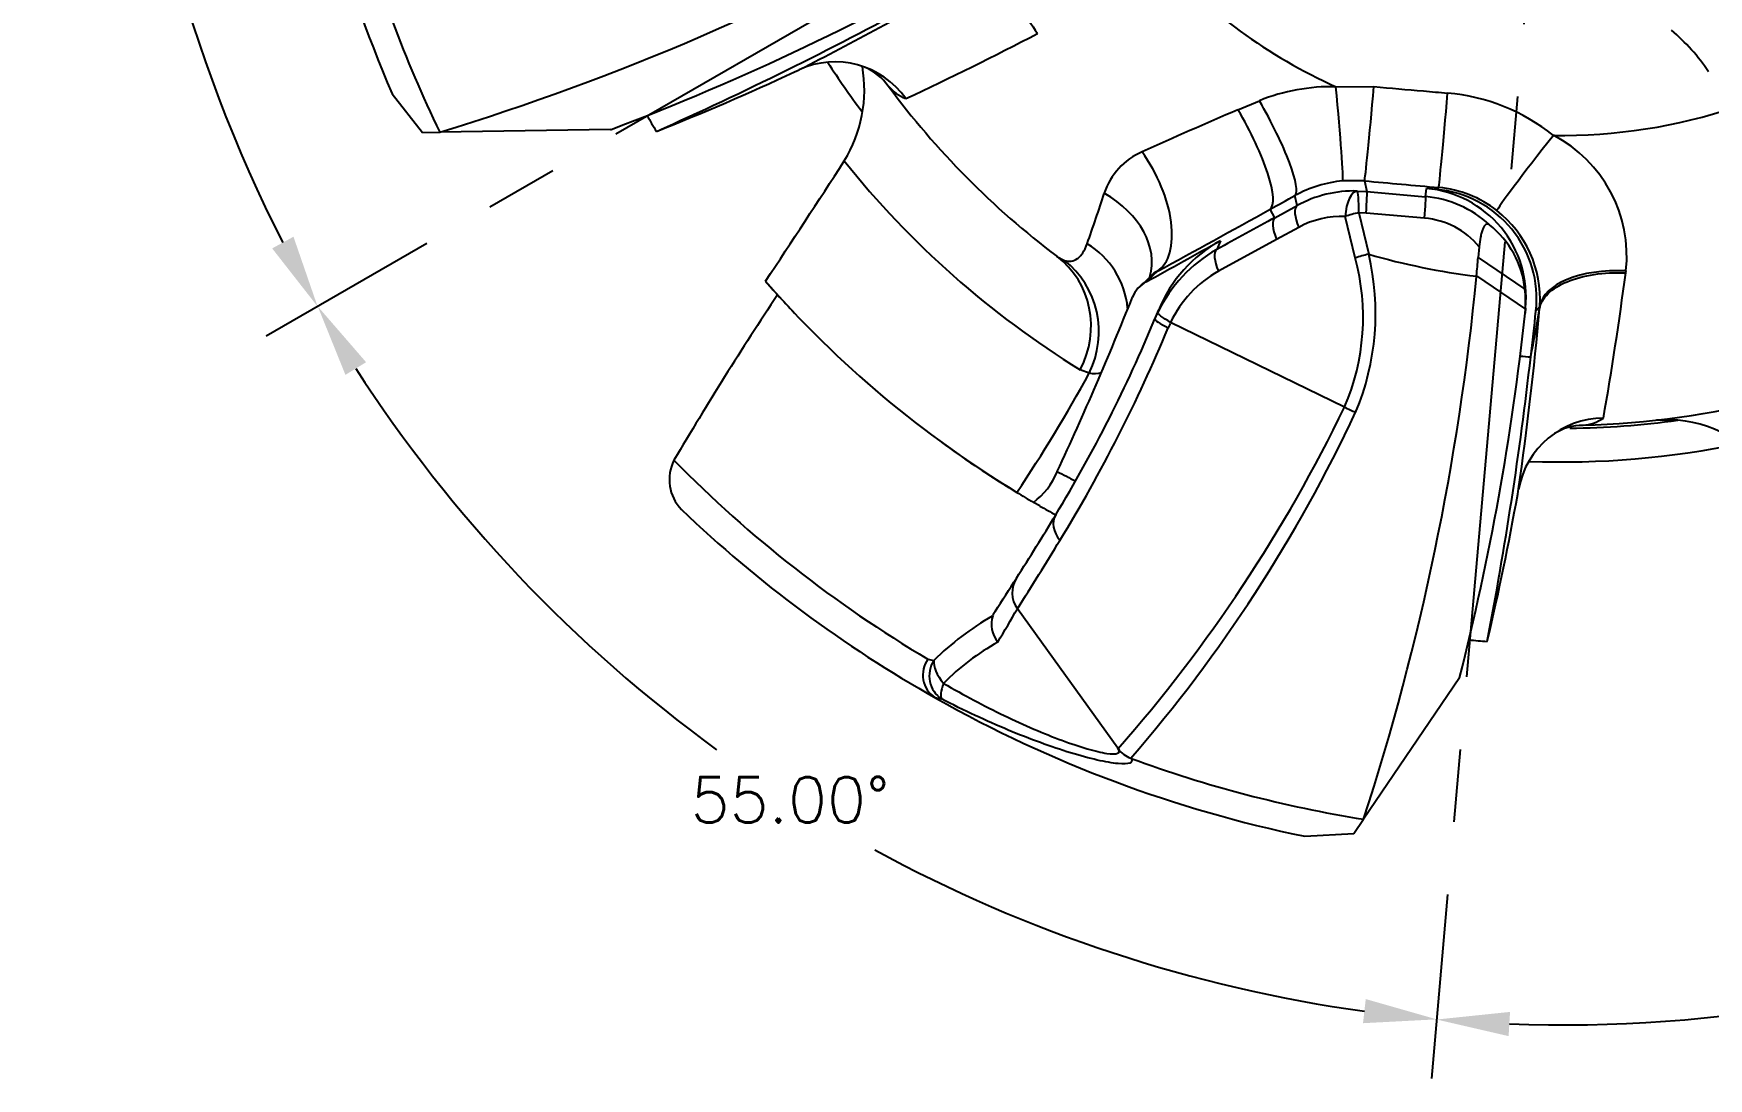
# Model space of a CAD drawing. Extents: x 25.7 to 47.7, y -20.7 to -3.7.
# Drawn here: x 41.742 to 44.619, y -17.812 to -16.017 of the extents above; entities that cross this region are included whole.
import ezdxf

# ---------------------------------------------------------------- set-up
doc = ezdxf.new("R2010")
doc.units = 0
doc.header["$MEASUREMENT"] = 0
doc.header["$PDMODE"] = 3
doc.linetypes.add('CENTER2', pattern=[1.125, 0.75, -0.125, 0.125, -0.125])
doc.layers.get('Defpoints').update_dxf_attribs({"color": 10, "linetype": 'CONTINUOUS'})
for name, color, linetype in [('CLine', 5, 'CENTER2'), ('Default', 7, 'CONTINUOUS'), ('Dims', 4, 'CONTINUOUS'), ('ODG-42482R2', 7, 'CONTINUOUS')]:
    doc.layers.add(name, color=color, linetype=linetype)
doc.styles.add('RomanS', font='romans')
doc.dimstyles.get("Standard").update_dxf_attribs({"dimtxt": 0.078125, "dimasz": 0.125, "dimexe": 0.046875, "dimexo": 0.046875, "dimgap": 0.046875, "dimtad": 0, "dimtih": 1, "dimtoh": 1, "dimdec": 4, "dimzin": 4, "dimdsep": 46, "dimtxsty": 'RomanS', "dimcen": 0.09375, "dimclre": 9, "dimazin": 1, "dimtfac": 1, "dimtdec": 4, "dimtofl": 0, "dimtmove": 0, "dimatfit": 1, "dimfxl": 1, "dimtolj": 1, "dimtzin": 0, "dimarcsym": 0})

# ---------------------------------------------------------------- blocks, each defined once
blk = doc.blocks.new('*D116')
at = {"layer": 'Defpoints', "color": 0, "linetype": 'ByBlock', "transparency": 16777216}
for p in [(42.142, -13.9689), (41.9373, -14.8248), (44.3662, -15.253), (44.3662, -15.253), (42.142, -16.5371)]:
    blk.add_point(p, dxfattribs=at)
at = {"layer": 'Dims', "color": 0, "linetype": 'ByBlock', "lineweight": -2, "transparency": 16777216}
for start, end in [(152.9042, 178.0031), (181.9969, 207.0958)]:
    blk.add_arc((44.3662, -15.253), 2.4663, start, end, dxfattribs=at)
at = {"layer": 'Dims', "color": 0, "linetype": 'ByBlock', "transparency": 16777216}
for points in [[(42.1523, -14.1197), (42.1889, -14.1397), (42.2303, -14.0199)], [(42.1889, -16.3664), (42.1523, -16.3864), (42.2303, -16.4862)]]:
    blk.add_solid(points, dxfattribs=at)
at = {"layer": 'Dims', "color": 0, "linetype": 'ByBlock', "transparency": 16777216, "insert": (41.8999, -15.253), "char_height": 0.07812, "attachment_point": 5, "style": 'RomanS'}
blk.add_mtext('\\A1;60.00°', dxfattribs=at)
blk = doc.blocks.new('*D117')
at = {"layer": 'Defpoints', "color": 0, "linetype": 'ByBlock', "transparency": 16777216}
for p in [(44.3662, -15.253), (44.3667, -15.2542), (42.142, -16.5371), (42.727, -17.0953), (44.1429, -17.8115)]:
    blk.add_point(p, dxfattribs=at)
at = {"layer": 'Dims', "color": 0, "linetype": 'ByBlock', "lineweight": -2, "transparency": 16777216}
for start, end in [(212.9038, 233.9547), (241.4297, 262.0962)]:
    blk.add_arc((44.3668, -15.2527), 2.4667, start, end, dxfattribs=at)
at = {"layer": 'Dims', "color": 0, "linetype": 'ByBlock', "transparency": 16777216}
for points in [[(42.2781, -16.6035), (42.3136, -16.5818), (42.2306, -16.486)], [(44.03, -17.6752), (44.0253, -17.7166), (44.1518, -17.71)]]:
    blk.add_solid(points, dxfattribs=at)
at = {"layer": 'Dims', "color": 0, "linetype": 'ByBlock', "transparency": 16777216, "insert": (43.0415, -17.333), "char_height": 0.07812, "attachment_point": 5, "style": 'RomanS'}
blk.add_mtext('\\A1;55.00°', dxfattribs=at)
blk = doc.blocks.new('*D118')
at = {"layer": 'Defpoints', "color": 0, "linetype": 'ByBlock', "transparency": 16777216}
for p in [(44.3667, -15.2542), (44.3667, -15.2542), (46.5899, -16.5378), (45.0738, -17.6161), (44.1429, -17.8115)]:
    blk.add_point(p, dxfattribs=at)
at = {"layer": 'Dims', "color": 0, "linetype": 'ByBlock', "lineweight": -2, "transparency": 16777216}
for start, end in [(301.5533, 327.0947), (267.9053, 292.7993)]:
    blk.add_arc((44.3667, -15.2542), 2.4654, start, end, dxfattribs=at)
at = {"layer": 'Dims', "color": 0, "linetype": 'ByBlock', "transparency": 16777216}
for points in [[(46.4188, -16.5827), (46.4544, -16.6044), (46.5018, -16.4869)], [(44.2753, -17.7388), (44.2778, -17.6972), (44.1518, -17.7103)]]:
    blk.add_solid(points, dxfattribs=at)
at = {"layer": 'Dims', "color": 0, "linetype": 'ByBlock', "transparency": 16777216, "insert": (45.5051, -17.4411), "char_height": 0.07812, "attachment_point": 5, "style": 'RomanS'}
blk.add_mtext('\\A1;65.00°', dxfattribs=at)
blk = doc.blocks.new('*D119')
at = {"layer": 'Defpoints', "color": 0, "linetype": 'ByBlock', "transparency": 16777216}
for p in [(46.6943, -14.1688), (44.3667, -15.2542), (44.3667, -15.2542), (46.7813, -15.7528), (46.5899, -16.5378)]:
    blk.add_point(p, dxfattribs=at)
at = {"layer": 'Dims', "color": 0, "linetype": 'ByBlock', "lineweight": -2, "transparency": 16777216}
for start, end in [(359.4979, 22.0949), (332.9051, 355.4991)]:
    blk.add_arc((44.3667, -15.2542), 2.4655, start, end, dxfattribs=at)
at = {"layer": 'Dims', "color": 0, "linetype": 'ByBlock', "transparency": 16777216}
for points in [[(46.6321, -14.3351), (46.6702, -14.3185), (46.6012, -14.2122)], [(46.5799, -16.3871), (46.5433, -16.3672), (46.5019, -16.487)]]:
    blk.add_solid(points, dxfattribs=at)
at = {"layer": 'Dims', "color": 0, "linetype": 'ByBlock', "transparency": 16777216, "insert": (46.8299, -15.3618), "char_height": 0.07812, "attachment_point": 5, "style": 'RomanS'}
blk.add_mtext('\\A1;55.00°', dxfattribs=at)
blk = doc.blocks.new('SE')
at = {"layer": 'ODG-42482R2', "color": 7, "linetype": 'Continuous'}
for p, q in [((6.8082, 5.3781), (6.8164, 5.3819)), ((6.8164, 5.3819), (6.8166, 5.382)), ((7.7381, 5.3527), (7.8034, 5.3529)), ((6.1175, 5.3406), (6.1696, 5.2742)), ((7.5698, 5.313), (7.6066, 5.3287)), ((6.1696, 5.2742), (6.1992, 5.2746)), ((6.4927, 5.279), (6.1992, 5.2746)), ((7.7871, 5.191), (7.7498, 5.191)), ((7.7871, 5.191), (7.791, 5.1728)), ((7.8921, 5.1639), (7.8936, 5.178)), ((7.9108, 5.1765), (7.8936, 5.178)), ((7.6333, 5.1278), (7.6714, 5.1486)), ((7.6714, 5.1486), (7.6676, 5.1658)), ((7.7747, 5.1736), (7.791, 5.1728)), ((7.791, 5.1728), (7.8921, 5.1639)), ((7.6333, 5.1278), (7.6251, 5.1423)), ((7.7711, 5.0588), (7.7539, 5.1301)), ((7.7899, 5.1358), (7.7774, 5.1364)), ((7.7774, 5.1364), (7.7943, 5.0652)), ((7.8902, 5.1272), (7.7899, 5.1358)), ((7.6741, 5.1112), (7.6361, 5.0904)), ((7.5398, 5.0884), (7.5334, 5.0731)), ((7.6361, 5.0904), (7.5363, 5.0358)), ((7.984, 5.0779), (7.9824, 5.0594)), ((7.2589, 5.0615), (7.272, 5.0546)), ((7.9824, 5.0594), (8.0626, 5.0051)), ((8.236, 5.0366), (8.2355, 5.033)), ((7.9795, 5.028), (8.0633, 4.9706)), ((7.9795, 5.028), (7.9795, 5.0272)), ((8.0877, 4.9715), (8.0881, 4.976)), ((7.4273, 4.9539), (7.4339, 4.9699)), ((7.4273, 4.9539), (7.4322, 4.9649)), ((7.753, 4.8028), (7.4542, 4.9482)), ((7.4542, 4.9482), (7.4542, 4.9482)), ((8.0636, 4.9727), (8.0627, 4.9639)), ((8.0627, 4.9639), (8.0633, 4.9706)), ((7.3144, 4.8611), (7.2987, 4.8668)), ((7.753, 4.8028), (7.753, 4.8028)), ((8.3252, 4.7803), (8.2882, 4.7802)), ((7.2594, 4.6916), (7.2597, 4.6922)), ((8.0501, 4.6531), (8.0517, 4.6621)), ((8.0517, 4.6621), (8.0517, 4.6623)), ((7.2296, 4.6329), (7.2186, 4.6391)), ((7.1476, 4.444), (7.1489, 4.4446)), ((7.3635, 4.2169), (7.1911, 4.4566)), ((7.9504, 4.3379), (7.7856, 4.095)), ((7.0496, 4.3039), (7.0513, 4.3029)), ((7.3635, 4.2169), (7.3639, 4.2163)), ((7.3639, 4.2163), (7.3639, 4.2163)), ((7.3858, 4.1997), (7.3862, 4.1996)), ((7.769, 4.0705), (7.7856, 4.095)), ((7.6847, 4.0659), (7.769, 4.0705))]:
    blk.add_line(p, q, dxfattribs=at)
for centre, radius, start, end in [((8.1254, 6.2085), 2.1875, 185.5917, 203.3756), ((8.1254, 6.2085), 2.1406, 194.7982, 205.8661), ((4.9092, 9.4828), 4.4015, 287.0431, 299.4615), ((4.8967, 9.4864), 4.5, 290.7727, 300), ((8.1254, 6.2085), 0.9394, 222.3964, 245.6511), ((3.9556, 11.0105), 6.3139, 296.94482, 299.76926), ((3.877, 11.2824), 6.5831, 294.15907, 298.46034), ((4.5143, 10.6494), 5.8692, 295.05139, 297.51485), ((8.0909, 5.1854), 0.3459, 33.934, 49.7882), ((6.878, 5.2467), 0.1486, 35.1967, 114.5091), ((8.1254, 6.2085), 1.5, 212.8763, 216.7749), ((6.6948, 5.3476), 0.2336, 328.4424, 9.7838), ((6.8945, 5.3021), 0.0909, 34.694, 67.2463), ((8.1254, 6.2085), 1.4375, 216.4688, 232.9291), ((7.0235, 5.3972), 0.0691, 218.5814, 249.6898), ((7.7305, 5.0217), 0.331, 88.6751, 111.979), ((7.9, 5.0036), 0.3395, 51.4834, 84.9638), ((8.1254, 6.2085), 1.8125, 209.9653, 210.965), ((12.1878, -5.4345), 11.6977, 113.25193, 114.13213), ((8.1254, 6.2085), 0.9394, 269.149, 288.5398), ((8.003, 5.0615), 0.2344, 353.9073, 62.4214), ((7.4512, 5.1336), 0.1167, 113.1787, 161.9541), ((-8.9547, 15.4643), 18.8683, 326.38619, 327.13524), ((8.1243, 6.2073), 1.5743, 218.5908, 238.3725), ((7.769, 4.9817), 0.2102, 95.2528, 118.841), ((16.1573, 97.9538), 93.1396, 264.844045, 264.922792), ((7.8773, 4.9914), 0.1873, 354.2542, 84.9928), ((7.8648, 5.2357), 0.075, 307.8229, 311.5991), ((7.8982, 4.9919), 0.1884, 51.8514, 85.0069), ((4.5458, 6.0712), 2.9363, 340.3348, 342.1197), ((-0.7549, 20.2883), 17.3097, 298.95492, 299.11568), ((7.7692, 4.9702), 0.2035, 88.4381, 118.737), ((7.8758, 4.9784), 0.1863, 47.44, 84.9598), ((7.8939, 4.9884), 0.1888, 353.6792, 84.8606), ((-6.6324, 30.8818), 29.4245, 298.55264, 298.98272), ((20.137, -17.8213), 26.1344, 118.58335, 118.83309), ((7.7488, 4.9736), 0.1566, 88.1329, 118.5025), ((7.8781, 4.9903), 0.1374, 39.5954, 84.9828), ((7.8956, 4.9882), 0.1929, 356.3695, 51.9305), ((7.9002, 4.9877), 0.1633, 6.1206, 51.5383), ((7.2364, 4.9592), 0.1446, 5.2334, 59.0247), ((-32.903, 77.9715), 83.3521, 298.925672, 299.02587), ((7.651, 4.8618), 0.2419, 119.0834, 154.7513), ((7.655, 4.8788), 0.2392, 118.8096, 157.6082), ((7.3672, 4.9638), 0.439, 337.199, 13.3477), ((8.1254, 6.2085), 1.1903, 253.8493, 262.9566), ((7.1534, 5.3105), 0.3908, 311.4756, 315.3671), ((7.4426, 5.0087), 0.0294, 112.1419, 138.7287), ((7.6308, 4.865), 0.1952, 118.9515, 154.7741), ((7.3961, 4.9568), 0.3886, 336.6625, 15.213), ((3.6181, 5.4413), 4.3809, 354.5865, 354.9996), ((2.5169, 5.7822), 5.7675, 350.02968, 352.53658), ((8.1257, 6.2068), 1.8111, 220.9853, 221.9743), ((8.1401, 6.2246), 1.8336, 221.111, 238.7964), ((7.4372, 4.9718), 0.0523, 118.5666, 157.8951), ((7.2228, 5.2157), 0.2725, 311.1178, 316.5206), ((3.6027, 5.4511), 4.3973, 342.0371, 354.4675), ((7.8798, 4.9839), 0.184, 355.8457, 6.6137), ((12.1392, 1.443), 6.4304, 146.46342, 149.45054), ((8.1439, 6.2293), 1.8396, 222.1165, 223.4489), ((1.8274, 7.2138), 5.989, 335.09925, 338.21871), ((7.992, 5.0452), 0.1184, 319.093, 324.2547), ((5.1185, 5.9128), 2.5, 328.798, 337.447), ((7.659, 4.8518), 0.2263, 154.7861, 157.4077), ((3.5884, 5.4438), 4.5, 345.7727, 353.8772), ((1.8735, 5.5385), 6.2401, 351.9281, 354.78598), ((6.2061, 5.2752), 1.906, 348.3054, 350.8291), ((-34.5021, 9.7926), 42.8561, 353.42968, 353.53563), ((4.9794, 5.9675), 2.6763, 328.6188, 337.3926), ((8.1254, 6.2085), 1.4375, 271.4688, 297.9291), ((8.6024, 11.9239), 7.055, 265.54311, 265.69235), ((5.1133, 6.0565), 2.5048, 326.0117, 331.4929), ((1.5323, 5.6387), 6.5831, 349.15907, 353.46034), ((5.4098, 5.9349), 2.6023, 318.6694, 334.2133), ((5.4428, 5.8852), 2.5721, 319.0591, 334.8913), ((7.9133, 5.1115), 0.3478, 242.5426, 246.0005), ((8.1978, 4.635), 0.1486, 90.1967, 169.5091), ((8.1254, 6.2085), 1.4421, 270.5616, 277.9652), ((8.1579, 4.8405), 0.0691, 273.5814, 304.6898), ((8.3011, 4.548), 0.2336, 33.4424, 84.0585), ((8.1619, 4.6803), 0.0909, 89.7083, 122.2499), ((8.1439, 6.2293), 1.8396, 233.9318, 238.2772), ((8.1254, 6.2085), 1.5, 267.8797, 281.8002), ((6.6674, 4.6782), 0.0739, 153.2727, 223.965), ((8.1253, 6.2084), 2.1362, 224.4888, 239.3855), ((7.1464, 4.7372), 0.1218, 306.3755, 338.0084), ((8.1544, 6.3652), 1.8973, 241.8613, 242.9304), ((8.8809, 7.4248), 3.244, 238.587, 239.1758), ((8.1254, 6.2085), 1.8125, 240.3792, 241.3678), ((8.1254, 6.2085), 2.1875, 226.3047, 240.5917), ((2.1248, 7.726), 6, 327.57806, 328.79802), ((1.8613, 7.8594), 6.3234, 327.44317, 328.69619), ((2.1248, 7.726), 6, 326.92945, 327.57806), ((7.2291, 4.4839), 0.0469, 147.5781, 215.7323), ((7.4137, 3.9897), 0.5264, 120.361, 134.0731), ((7.1936, 4.4296), 0.0472, 161.4888, 220.1682), ((7.1881, 4.4282), 0.0425, 146.0868, 157.2926), ((2.8542, 6.9501), 5.0026, 329.3419, 330.103), ((8.1254, 6.2085), 1.8125, 264.9653, 265.965), ((7.3579, 4.038), 0.413, 119.0237, 135.3204), ((7.0758, 4.3429), 0.047, 144.7278, 235.9805), ((7.4362, 6.2894), 1.9604, 258.2652, 258.5645), ((7.436, 6.2833), 2.0168, 258.9517, 259.2799), ((8.1254, 6.2085), 2.1875, 240.5917, 258.3756), ((7.402, 4.2437), 0.0469, 215.7354, 249.7808), ((8.1254, 6.2085), 2.1406, 249.7982, 260.8661)]:
    blk.add_arc(centre, radius, start, end, dxfattribs=at)
for centre, major_axis, ratio, start_param, end_param in [((7.7353, 5.3465), (0.0143, -0.1556), 0.021569, 0.045389, 1.608728), ((7.801, 5.3465), (-0.014, -0.1556), 0.011643, 0.043636, 1.612848), ((7.5906, 5.3016), (0.076, -0.1365), 0.174419, 0.044313, 1.672594), ((7.9284, 5.3351), (-0.0138, -0.1556), 0.005803, 0.043634, 1.614042), ((7.5482, 5.2781), (0.0756, -0.1367), 0.231706, 0.044855, 1.699731), ((8.1114, 5.2624), (-0.0968, -0.1227), 0.026522, 4.67774, 6.223776), ((7.3534, 5.1711), (0.0746, -0.1373), 0.518855, 0.051047, 1.806525), ((7.2706, 5.0775), (-0.146, 0.0556), 0.726262, 3.18871, 4.50415), ((7.6945, 5.1078), (-0.0224, 0.0412), 0.36063, 0.046783, 1.297087), ((7.7743, 5.1267), (0.0015, 0.0469), 0.436962, 0.049565, 1.513203), ((7.7743, 5.1267), (0.0003, 0.0469), 0.066891, 4.920187, 6.238506), ((7.7868, 5.1261), (0.0041, 0.0467), 0.047422, 4.925415, 6.239503), ((7.888, 5.1173), (0.0041, 0.0467), 0.02805, 4.928772, 6.239535), ((7.6564, 5.0871), (-0.0224, 0.0412), 0.360661, 0.046784, 1.297133), ((7.7743, 5.1267), (-0.0456, -0.0109), 0.185945, 4.59941, 5.130328), ((7.5567, 5.0325), (-0.0226, 0.0411), 0.359588, 0.046763, 1.295556), ((7.7915, 5.0554), (0.0455, 0.0112), 0.188687, 1.462611, 1.987535), ((7.1647, 4.9369), (-0.0942, -0.1247), 0.966995, 1.730888, 3.141593), ((7.1795, 4.9295), (-0.0419, -0.1505), 0.96685, 1.379193, 2.76505), ((8.2433, 4.9588), (-0.1556, 0.0141), 0.493639, 4.804164, 6.242669), ((7.4706, 4.936), (0.0433, -0.018), 0.125625, 3.141593, 4.269614), ((7.297, 4.5934), (0.0401, -0.0243), 0.776014, 3.141593, 4.318776), ((7.0836, 4.3423), (0.0084, 0.0461), 0.932494, 1.160133, 2.791048), ((7.0836, 4.3423), (-0.0318, 0.0344), 0.504314, 0.393578, 1.508384), ((7.0836, 4.3423), (-0.0215, -0.0417), 0.258183, 5.181249, 6.154442)]:
    blk.add_ellipse(centre, major_axis=major_axis, ratio=ratio, start_param=start_param, end_param=end_param, dxfattribs=at)
for points, knots in [([(7.0905, 5.5298), (7.099, 5.5338), (7.1091, 5.5348), (7.1313, 5.5308), (7.1434, 5.5257), (7.168, 5.5101), (7.1805, 5.4996), (7.2044, 5.4744), (7.2157, 5.4598), (7.2257, 5.4441)], [0, 0, 0, 0, 0.25, 0.25, 0.5, 0.5, 0.75, 0.75, 1, 1, 1, 1]), ([(7.8034, 5.3529), (7.8317, 5.3504), (7.86, 5.3479), (7.8883, 5.3454), (7.9021, 5.3442), (7.916, 5.343), (7.9299, 5.3418)], [0, 0, 0, 0, 0.671001, 0.671001, 0.671001, 1, 1, 1, 1]), ([(8.0018, 5.1156), (8.0008, 5.1164), (7.9997, 5.1168), (7.9977, 5.117), (7.9966, 5.1167), (7.9946, 5.1155), (7.9936, 5.1144), (7.9917, 5.1118), (7.9909, 5.1101), (7.9893, 5.1063), (7.9885, 5.1041), (7.9872, 5.0994), (7.9867, 5.0969), (7.9852, 5.0891), (7.9845, 5.0836), (7.984, 5.0779)], [0, 0, 0, 0, 0.125, 0.125, 0.25, 0.25, 0.375, 0.375, 0.5, 0.5, 0.625, 0.625, 0.75, 0.75, 1, 1, 1, 1]), ([(7.272, 5.0546), (7.2803, 5.0518), (7.2876, 5.0528), (7.2957, 5.0588), (7.2973, 5.0602), (7.3003, 5.0635), (7.3018, 5.0654), (7.306, 5.0718), (7.3085, 5.077), (7.3109, 5.0831)], [0, 0, 0, 0, 0.5, 0.5, 0.625, 0.625, 0.75, 0.75, 1, 1, 1, 1]), ([(8.0877, 4.9715), (8.0893, 4.9807), (8.0943, 4.9896), (8.1104, 5.0054), (8.1215, 5.0124), (8.1484, 5.0236), (8.1642, 5.0278), (8.1984, 5.033), (8.2169, 5.0339), (8.2355, 5.033)], [0, 0, 0, 0, 0.25, 0.25, 0.5, 0.5, 0.75, 0.75, 1, 1, 1, 1]), ([(7.4542, 4.9482), (7.4507, 4.9502), (7.4475, 4.952), (7.4418, 4.9556), (7.4394, 4.9572), (7.4355, 4.9602), (7.4341, 4.9615), (7.4323, 4.9636), (7.432, 4.9644), (7.4322, 4.9649)], [0, 0, 0, 0, 0.25, 0.25, 0.5, 0.5, 0.75, 0.75, 1, 1, 1, 1]), ([(7.0643, 4.3284), (7.0991, 4.3083), (7.134, 4.2898), (7.2029, 4.2566), (7.2367, 4.2421), (7.283, 4.2249), (7.2977, 4.22), (7.3238, 4.2124), (7.3355, 4.2096), (7.3534, 4.2069), (7.3599, 4.2069), (7.3665, 4.2099), (7.3665, 4.2127), (7.3635, 4.2169)], [0, 0, 0, 0, 0.25, 0.25, 0.5, 0.5, 0.625, 0.625, 0.75, 0.75, 0.875, 0.875, 1, 1, 1, 1]), ([(7.3862, 4.1996), (7.3886, 4.1957), (7.388, 4.193), (7.3803, 4.1899), (7.3734, 4.1897), (7.3544, 4.1915), (7.3421, 4.1936), (7.3146, 4.1999), (7.299, 4.2041), (7.2495, 4.2192), (7.2128, 4.2326), (7.1376, 4.264), (7.0993, 4.2819), (7.0609, 4.3017)], [0, 0, 0, 0, 0.125, 0.125, 0.25, 0.25, 0.375, 0.375, 0.5, 0.5, 0.75, 0.75, 1, 1, 1, 1])]:
    blk.add_open_spline(points, degree=3, knots=knots, dxfattribs=at)
for points in [[(6.5712, 5.2759), (6.6512, 5.3077), (6.7302, 5.3418), (6.8082, 5.3781)], [(7.3351, 4.8616), (7.3287, 4.8593), (7.3218, 4.8592), (7.3144, 4.8611)], [(7.9979, 4.4005), (8.0177, 4.4842), (8.0351, 4.5685), (8.0501, 4.6531)]]:
    blk.add_open_spline(points, degree=3, dxfattribs=at)

msp = doc.modelspace()

# ---------------------------------------------------------------- linework, layer by layer
at = {"layer": 'CLine', "color": 1}
for p, q in [((44.36617, -15.25305), (42.14204, -16.53715)), ((44.36667, -15.25422), (44.14293, -17.81153))]:
    msp.add_line(p, q, dxfattribs=at)

# ---------------------------------------------------------------- block references
at = {"layer": 'Default'}
msp.add_blockref('SE', (36.24076, -21.46154), dxfattribs=at)

# ---------------------------------------------------------------- dimensions: what is measured, and where the dimension line sits
at = {"layer": 'Dims', "linetype": 'ByBlock'}
for base, line1, line2, picture, middle in [((41.93733, -14.82478), ((44.36617, -15.25305), (42.14204, -16.53715)), ((44.36617, -15.25305), (42.14204, -13.96895)), '*D116', (41.89987, -15.25305)), ((46.78128, -15.75279), ((44.36667, -15.25422), (46.69429, -14.16883)), ((44.36667, -15.25422), (46.58992, -16.53781)), '*D119', (46.82987, -15.36176)), ((42.72698, -17.09535), ((44.36667, -15.25422), (44.14293, -17.81153)), ((44.36617, -15.25305), (42.14204, -16.53715)), '*D117', (43.04147, -17.33305)), ((45.07377, -17.61608), ((44.36667, -15.25422), (46.58992, -16.53781)), ((44.36667, -15.25422), (44.14293, -17.81153)), '*D118', (45.50508, -17.44109))]:
    dim = msp.add_angular_dim_2l(base=base, line1=line1, line2=line2, dimstyle='Standard', dxfattribs=at)
    dim.commit()
    dim.dimension.update_dxf_attribs({"geometry": picture, "text_midpoint": middle})

doc.saveas('drawing.dxf')
